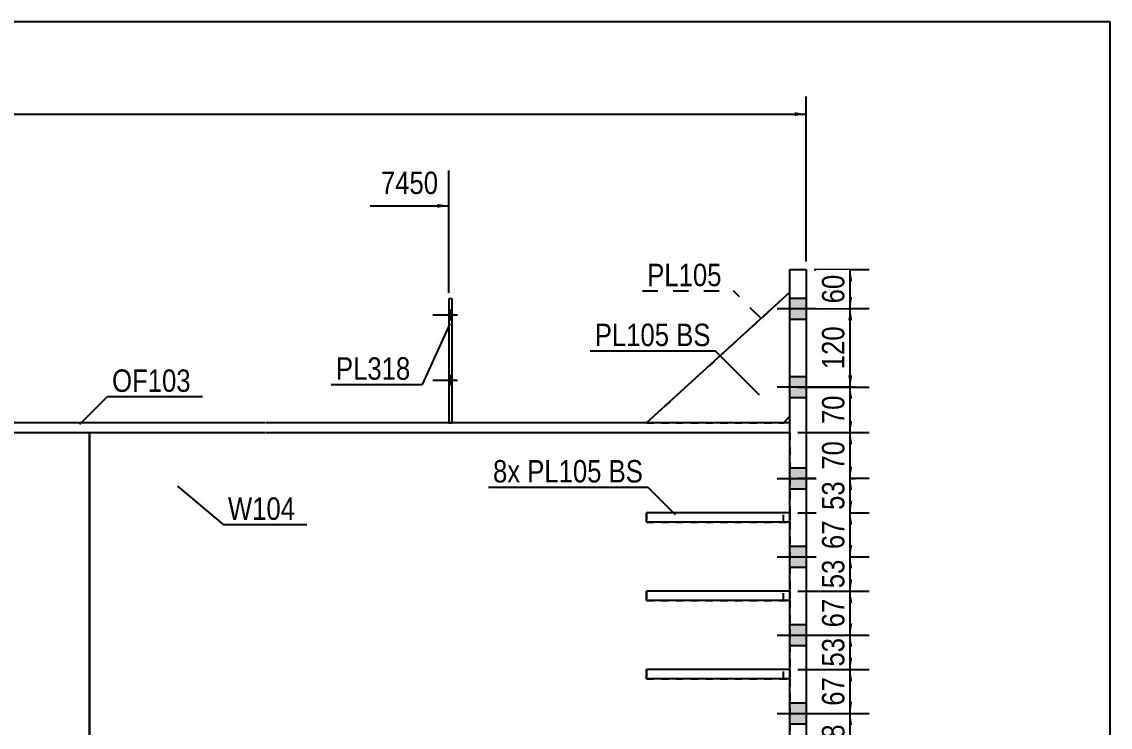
# Model space of a CAD drawing. Header units: millimetres. Extents: x -275 to 137, y -158 to 129.
# Drawn here: x -1.6 to 137.4, y 39.3 to 129.4 of the extents above; entities that cross this region are included whole.
import ezdxf

# ---------------------------------------------------------------- set-up
doc = ezdxf.new("R2010")
doc.units = ezdxf.units.MM
doc.linetypes.add('DXK_LINE_DOT1', pattern=[1.8814, 0.9407, -0.9407])
doc.linetypes.add('DXK_LINE_DOT2', pattern=[3.9198, 1.9599, -1.9599])
doc.styles.add('Arial Narrow', font='ARIALN.TTF', dxfattribs={"height": 0.2})

# ---------------------------------------------------------------- blocks, each defined once
blk = doc.blocks.new('Unknown-622979417-1210')
at = {"color": 5, "linetype": 'Continuous'}
for p, q in [((137.44, 129.41), (-272.56, 129.41)), ((137.44, -157.59), (137.44, 129.41))]:
    blk.add_line(p, q, dxfattribs=at)
blk = doc.blocks.new('Bolt-622979417-1708 - 1510')
at = {"linetype": 'Continuous'}
for points in [[(53.39, 91.37), (53.39, 92.54), (52.97, 92.54), (52.97, 91.37)], [(53.39, 91.37), (53.39, 92.54), (52.97, 92.54), (52.97, 91.37)], [(53.39, 83.04), (53.39, 84.21), (52.97, 84.21), (52.97, 83.04)], [(53.39, 83.04), (53.39, 84.21), (52.97, 84.21), (52.97, 83.04)]]:
    blk.add_hatch(color=3, dxfattribs=at).paths.add_polyline_path(points)
at = {"color": 3, "linetype": 'Continuous'}
for p, q in [((54.06, 91.96), (50.89, 91.96)), ((54.06, 91.96), (50.89, 91.96)), ((53.39, 92.54), (52.97, 92.54)), ((53.39, 92.54), (52.97, 92.54)), ((53.39, 91.37), (52.97, 91.37)), ((53.39, 91.37), (52.97, 91.37)), ((54.06, 83.62), (50.89, 83.62)), ((54.06, 83.62), (50.89, 83.62)), ((53.39, 84.21), (52.97, 84.21)), ((53.39, 84.21), (52.97, 84.21)), ((53.39, 83.04), (52.97, 83.04)), ((53.39, 83.04), (52.97, 83.04))]:
    blk.add_line(p, q, dxfattribs=at)
blk = doc.blocks.new('Part-622979417-1651 - 1510')
at = {"color": 7, "linetype": 'DXK_LINE_DOT1'}
for p, q in [((96.53, 46.71), (78.2, 46.71)), ((78.2, 46.71), (78.2, 45.54)), ((78.2, 45.54), (96.53, 45.54))]:
    blk.add_line(p, q, dxfattribs=at)
blk = doc.blocks.new('Part-622979417-1587 - 1510')
at = {"color": 7, "linetype": 'DXK_LINE_DOT1'}
for p, q in [((96.53, 94.87), (78.2, 78.21)), ((95.7, 78.21), (96.53, 79.04))]:
    blk.add_line(p, q, dxfattribs=at)
blk = doc.blocks.new('Part-622979417-1565 - 1510')
at = {"color": 2, "linetype": 'Continuous'}
for p, q in [((96.53, 94.87), (78.2, 78.21)), ((95.7, 78.21), (96.53, 79.04))]:
    blk.add_line(p, q, dxfattribs=at)
at = {"color": 7, "linetype": 'DXK_LINE_DOT1'}
for p, q in [((96.53, 79.04), (96.53, 94.87)), ((78.2, 78.21), (95.7, 78.21))]:
    blk.add_line(p, q, dxfattribs=at)
blk = doc.blocks.new('Part-622979417-1609 - 1510')
at = {"color": 2, "linetype": 'Continuous'}
for p, q in [((78.2, 65.54), (78.2, 66.71)), ((96.53, 66.71), (78.2, 66.71)), ((96.53, 65.54), (78.2, 65.54))]:
    blk.add_line(p, q, dxfattribs=at)
at = {"color": 7, "linetype": 'DXK_LINE_DOT1'}
for p, q in [((95.7, 65.54), (95.7, 66.71)), ((96.53, 66.71), (96.53, 65.54))]:
    blk.add_line(p, q, dxfattribs=at)
blk = doc.blocks.new('Part-622979417-1631 - 1510')
at = {"color": 7, "linetype": 'DXK_LINE_DOT1'}
for p, q in [((96.53, 66.71), (78.2, 66.71)), ((78.2, 66.71), (78.2, 65.54)), ((78.2, 65.54), (96.53, 65.54))]:
    blk.add_line(p, q, dxfattribs=at)
blk = doc.blocks.new('Part-622979417-1636 - 1510')
at = {"color": 2, "linetype": 'Continuous'}
for p, q in [((78.2, 55.54), (78.2, 56.71)), ((96.53, 56.71), (78.2, 56.71)), ((96.53, 55.54), (78.2, 55.54))]:
    blk.add_line(p, q, dxfattribs=at)
at = {"color": 7, "linetype": 'DXK_LINE_DOT1'}
for p, q in [((95.7, 55.54), (95.7, 56.71)), ((96.53, 56.71), (96.53, 55.54))]:
    blk.add_line(p, q, dxfattribs=at)
blk = doc.blocks.new('Part-622979417-1641 - 1510')
at = {"color": 7, "linetype": 'DXK_LINE_DOT1'}
for p, q in [((96.53, 56.71), (78.2, 56.71)), ((78.2, 56.71), (78.2, 55.54)), ((78.2, 55.54), (96.53, 55.54))]:
    blk.add_line(p, q, dxfattribs=at)
blk = doc.blocks.new('Part-622979417-1646 - 1510')
at = {"color": 2, "linetype": 'Continuous'}
for p, q in [((78.2, 45.54), (78.2, 46.71)), ((96.53, 46.71), (78.2, 46.71)), ((96.53, 45.54), (78.2, 45.54))]:
    blk.add_line(p, q, dxfattribs=at)
at = {"color": 7, "linetype": 'DXK_LINE_DOT1'}
for p, q in [((95.7, 45.54), (95.7, 46.71)), ((96.53, 46.71), (96.53, 45.54))]:
    blk.add_line(p, q, dxfattribs=at)
blk = doc.blocks.new('Part-622979417-1789 - 1510')
at = {"color": 7, "linetype": 'DXK_LINE_DOT1'}
blk.add_line((-40.62, 76.96), (7.04, 76.96), dxfattribs=at)
at = {"color": 2, "linetype": 'Continuous'}
blk.add_line((7.04, -7.5), (7.04, 76.96), dxfattribs=at)
blk = doc.blocks.new('Part-622979417-1752 - 1510')
at = {"color": 2, "linetype": 'Continuous'}
for p, q in [((-17.96, 78.21), (-17.96, 76.96)), ((29.54, 78.21), (-17.96, 78.21)), ((96.53, 78.21), (29.64, 78.21)), ((-17.96, 76.96), (29.54, 76.96)), ((29.64, 76.96), (96.53, 76.96))]:
    blk.add_line(p, q, dxfattribs=at)
at = {"color": 7, "linetype": 'DXK_LINE_DOT1'}
blk.add_line((96.53, 76.96), (96.53, 78.21), dxfattribs=at)
blk = doc.blocks.new('Part-622979417-1767 - 1510')
at = {"color": 2, "linetype": 'Continuous'}
for p, q in [((53.39, 94.04), (52.97, 94.04)), ((52.97, 94.04), (52.97, 78.21)), ((53.39, 78.21), (53.39, 94.04))]:
    blk.add_line(p, q, dxfattribs=at)
at = {"color": 7, "linetype": 'DXK_LINE_DOT1'}
blk.add_line((52.97, 78.21), (53.39, 78.21), dxfattribs=at)
blk = doc.blocks.new('Bolt-622979417-1773 - 1510')
at = {"linetype": 'Continuous'}
for points in [[(96.53, 94.12), (96.53, 91.46), (98.62, 91.46), (98.62, 94.12)], [(96.53, 94.12), (96.53, 91.46), (98.62, 91.46), (98.62, 94.12)], [(96.53, 94.12), (96.53, 91.46), (98.62, 91.46), (98.62, 94.12)], [(96.53, 94.12), (96.53, 91.46), (98.62, 91.46), (98.62, 94.12)], [(96.53, 84.12), (96.53, 81.46), (98.62, 81.46), (98.62, 84.12)], [(96.53, 84.12), (96.53, 81.46), (98.62, 81.46), (98.62, 84.12)], [(96.53, 84.12), (96.53, 81.46), (98.62, 81.46), (98.62, 84.12)], [(96.53, 84.12), (96.53, 81.46), (98.62, 81.46), (98.62, 84.12)], [(96.53, 72.46), (96.53, 69.79), (98.62, 69.79), (98.62, 72.46)], [(96.53, 72.46), (96.53, 69.79), (98.62, 69.79), (98.62, 72.46)], [(96.53, 72.46), (96.53, 69.79), (98.62, 69.79), (98.62, 72.46)], [(96.53, 72.46), (96.53, 69.79), (98.62, 69.79), (98.62, 72.46)], [(96.53, 62.46), (96.53, 59.79), (98.62, 59.79), (98.62, 62.46)], [(96.53, 62.46), (96.53, 59.79), (98.62, 59.79), (98.62, 62.46)], [(96.53, 62.46), (96.53, 59.79), (98.62, 59.79), (98.62, 62.46)], [(96.53, 62.46), (96.53, 59.79), (98.62, 59.79), (98.62, 62.46)], [(96.53, 52.46), (96.53, 49.79), (98.62, 49.79), (98.62, 52.46)], [(96.53, 52.46), (96.53, 49.79), (98.62, 49.79), (98.62, 52.46)], [(96.53, 52.46), (96.53, 49.79), (98.62, 49.79), (98.62, 52.46)], [(96.53, 52.46), (96.53, 49.79), (98.62, 49.79), (98.62, 52.46)], [(96.53, 42.46), (96.53, 39.79), (98.62, 39.79), (98.62, 42.46)], [(96.53, 42.46), (96.53, 39.79), (98.62, 39.79), (98.62, 42.46)], [(96.53, 42.46), (96.53, 39.79), (98.62, 39.79), (98.62, 42.46)], [(96.53, 42.46), (96.53, 39.79), (98.62, 39.79), (98.62, 42.46)], [(96.53, 28.29), (96.53, 25.62), (98.62, 25.62), (98.62, 28.29)], [(96.53, 28.29), (96.53, 25.62), (98.62, 25.62), (98.62, 28.29)], [(96.53, 28.29), (96.53, 25.62), (98.62, 25.62), (98.62, 28.29)], [(96.53, 28.29), (96.53, 25.62), (98.62, 25.62), (98.62, 28.29)], [(96.53, 14.12), (96.53, 11.46), (98.62, 11.46), (98.62, 14.12)], [(96.53, 14.12), (96.53, 11.46), (98.62, 11.46), (98.62, 14.12)], [(96.53, 14.12), (96.53, 11.46), (98.62, 11.46), (98.62, 14.12)], [(96.53, 14.12), (96.53, 11.46), (98.62, 11.46), (98.62, 14.12)], [(96.53, 4.12), (96.53, 1.46), (98.62, 1.46), (98.62, 4.12)], [(96.53, 4.12), (96.53, 1.46), (98.62, 1.46), (98.62, 4.12)], [(96.53, 4.12), (96.53, 1.46), (98.62, 1.46), (98.62, 4.12)], [(96.53, 4.12), (96.53, 1.46), (98.62, 1.46), (98.62, 4.12)], [(96.53, -5.88), (96.53, -8.54), (98.62, -8.54), (98.62, -5.88)], [(96.53, -5.88), (96.53, -8.54), (98.62, -8.54), (98.62, -5.88)], [(96.53, -5.88), (96.53, -8.54), (98.62, -8.54), (98.62, -5.88)], [(96.53, -5.88), (96.53, -8.54), (98.62, -8.54), (98.62, -5.88)], [(96.53, -15.88), (96.53, -18.54), (98.62, -18.54), (98.62, -15.88)], [(96.53, -15.88), (96.53, -18.54), (98.62, -18.54), (98.62, -15.88)], [(96.53, -15.88), (96.53, -18.54), (98.62, -18.54), (98.62, -15.88)], [(96.53, -15.88), (96.53, -18.54), (98.62, -18.54), (98.62, -15.88)], [(96.53, -27.54), (96.53, -30.21), (98.62, -30.21), (98.62, -27.54)], [(96.53, -27.54), (96.53, -30.21), (98.62, -30.21), (98.62, -27.54)], [(96.53, -27.54), (96.53, -30.21), (98.62, -30.21), (98.62, -27.54)], [(96.53, -27.54), (96.53, -30.21), (98.62, -30.21), (98.62, -27.54)], [(96.53, -37.54), (96.53, -40.21), (98.62, -40.21), (98.62, -37.54)], [(96.53, -37.54), (96.53, -40.21), (98.62, -40.21), (98.62, -37.54)], [(96.53, -37.54), (96.53, -40.21), (98.62, -40.21), (98.62, -37.54)], [(96.53, -37.54), (96.53, -40.21), (98.62, -40.21), (98.62, -37.54)]]:
    blk.add_hatch(color=3, dxfattribs=at).paths.add_polyline_path(points)
at = {"color": 3, "linetype": 'Continuous'}
for p, q in [((96.53, 94.12), (98.62, 94.12)), ((96.53, 94.12), (98.62, 94.12)), ((96.53, 94.12), (98.62, 94.12)), ((96.53, 94.12), (98.62, 94.12)), ((94.89, 92.79), (104.87, 92.79)), ((94.89, 92.79), (104.87, 92.79)), ((94.89, 92.79), (104.87, 92.79)), ((94.89, 92.79), (104.87, 92.79)), ((96.53, 91.46), (98.62, 91.46)), ((96.53, 91.46), (98.62, 91.46)), ((96.53, 91.46), (98.62, 91.46)), ((96.53, 91.46), (98.62, 91.46)), ((96.53, 84.12), (98.62, 84.12)), ((96.53, 84.12), (98.62, 84.12)), ((96.53, 84.12), (98.62, 84.12)), ((96.53, 84.12), (98.62, 84.12)), ((94.89, 82.79), (104.87, 82.79)), ((94.89, 82.79), (104.87, 82.79)), ((94.89, 82.79), (104.87, 82.79)), ((94.89, 82.79), (104.87, 82.79)), ((96.53, 81.46), (98.62, 81.46)), ((96.53, 81.46), (98.62, 81.46)), ((96.53, 81.46), (98.62, 81.46)), ((96.53, 81.46), (98.62, 81.46)), ((96.53, 72.46), (98.62, 72.46)), ((96.53, 72.46), (98.62, 72.46)), ((96.53, 72.46), (98.62, 72.46)), ((96.53, 72.46), (98.62, 72.46)), ((94.89, 71.12), (104.87, 71.12)), ((94.89, 71.12), (104.87, 71.12)), ((94.89, 71.12), (104.87, 71.12)), ((94.89, 71.12), (104.87, 71.12)), ((96.53, 69.79), (98.62, 69.79)), ((96.53, 69.79), (98.62, 69.79)), ((96.53, 69.79), (98.62, 69.79)), ((96.53, 69.79), (98.62, 69.79)), ((96.53, 62.46), (98.62, 62.46)), ((96.53, 62.46), (98.62, 62.46)), ((96.53, 62.46), (98.62, 62.46)), ((96.53, 62.46), (98.62, 62.46)), ((94.89, 61.12), (104.87, 61.12)), ((94.89, 61.12), (104.87, 61.12)), ((94.89, 61.12), (104.87, 61.12)), ((94.89, 61.12), (104.87, 61.12)), ((96.53, 59.79), (98.62, 59.79)), ((96.53, 59.79), (98.62, 59.79)), ((96.53, 59.79), (98.62, 59.79)), ((96.53, 59.79), (98.62, 59.79)), ((96.53, 52.46), (98.62, 52.46)), ((96.53, 52.46), (98.62, 52.46)), ((96.53, 52.46), (98.62, 52.46)), ((96.53, 52.46), (98.62, 52.46)), ((94.89, 51.12), (104.87, 51.12)), ((94.89, 51.12), (104.87, 51.12)), ((94.89, 51.12), (104.87, 51.12)), ((94.89, 51.12), (104.87, 51.12)), ((96.53, 49.79), (98.62, 49.79)), ((96.53, 49.79), (98.62, 49.79)), ((96.53, 49.79), (98.62, 49.79)), ((96.53, 49.79), (98.62, 49.79)), ((96.53, 42.46), (98.62, 42.46)), ((96.53, 42.46), (98.62, 42.46)), ((96.53, 42.46), (98.62, 42.46)), ((96.53, 42.46), (98.62, 42.46)), ((94.89, 41.12), (104.87, 41.12)), ((94.89, 41.12), (104.87, 41.12)), ((94.89, 41.12), (104.87, 41.12)), ((94.89, 41.12), (104.87, 41.12)), ((96.53, 39.79), (98.62, 39.79)), ((96.53, 39.79), (98.62, 39.79)), ((96.53, 39.79), (98.62, 39.79)), ((96.53, 39.79), (98.62, 39.79)), ((96.53, 28.29), (98.62, 28.29)), ((96.53, 28.29), (98.62, 28.29)), ((96.53, 28.29), (98.62, 28.29)), ((96.53, 28.29), (98.62, 28.29)), ((94.89, 26.96), (104.87, 26.96)), ((94.89, 26.96), (104.87, 26.96)), ((94.89, 26.96), (104.87, 26.96)), ((94.89, 26.96), (104.87, 26.96)), ((96.53, 25.62), (98.62, 25.62)), ((96.53, 25.62), (98.62, 25.62)), ((96.53, 25.62), (98.62, 25.62)), ((96.53, 25.62), (98.62, 25.62)), ((96.53, 14.12), (98.62, 14.12)), ((96.53, 14.12), (98.62, 14.12)), ((96.53, 14.12), (98.62, 14.12)), ((96.53, 14.12), (98.62, 14.12)), ((94.89, 12.79), (104.87, 12.79)), ((94.89, 12.79), (104.87, 12.79)), ((94.89, 12.79), (104.87, 12.79)), ((94.89, 12.79), (104.87, 12.79)), ((96.53, 11.46), (98.62, 11.46)), ((96.53, 11.46), (98.62, 11.46)), ((96.53, 11.46), (98.62, 11.46)), ((96.53, 11.46), (98.62, 11.46)), ((94.89, 2.79), (104.87, 2.79)), ((94.89, 2.79), (104.87, 2.79)), ((94.89, 2.79), (104.87, 2.79)), ((94.89, 2.79), (104.87, 2.79)), ((96.53, 4.12), (98.62, 4.12)), ((96.53, 4.12), (98.62, 4.12)), ((96.53, 4.12), (98.62, 4.12)), ((96.53, 4.12), (98.62, 4.12)), ((96.53, 1.46), (98.62, 1.46)), ((96.53, 1.46), (98.62, 1.46)), ((96.53, 1.46), (98.62, 1.46)), ((96.53, 1.46), (98.62, 1.46)), ((96.53, -5.88), (98.62, -5.88)), ((96.53, -5.88), (98.62, -5.88)), ((96.53, -5.88), (98.62, -5.88)), ((96.53, -5.88), (98.62, -5.88)), ((94.89, -7.21), (104.87, -7.21)), ((94.89, -7.21), (104.87, -7.21)), ((94.89, -7.21), (104.87, -7.21)), ((94.89, -7.21), (104.87, -7.21)), ((96.53, -8.54), (98.62, -8.54)), ((96.53, -8.54), (98.62, -8.54)), ((96.53, -8.54), (98.62, -8.54)), ((96.53, -8.54), (98.62, -8.54)), ((96.53, -15.88), (98.62, -15.88)), ((96.53, -15.88), (98.62, -15.88)), ((96.53, -15.88), (98.62, -15.88)), ((96.53, -15.88), (98.62, -15.88)), ((94.89, -17.21), (104.87, -17.21)), ((94.89, -17.21), (104.87, -17.21)), ((94.89, -17.21), (104.87, -17.21)), ((94.89, -17.21), (104.87, -17.21)), ((96.53, -18.54), (98.62, -18.54)), ((96.53, -18.54), (98.62, -18.54)), ((96.53, -18.54), (98.62, -18.54)), ((96.53, -18.54), (98.62, -18.54)), ((96.53, -27.54), (98.62, -27.54)), ((96.53, -27.54), (98.62, -27.54)), ((96.53, -27.54), (98.62, -27.54)), ((96.53, -27.54), (98.62, -27.54)), ((94.89, -28.88), (104.87, -28.88)), ((94.89, -28.88), (104.87, -28.88)), ((94.89, -28.88), (104.87, -28.88)), ((94.89, -28.88), (104.87, -28.88)), ((96.53, -30.21), (98.62, -30.21)), ((96.53, -30.21), (98.62, -30.21)), ((96.53, -30.21), (98.62, -30.21)), ((96.53, -30.21), (98.62, -30.21)), ((94.89, -38.88), (104.87, -38.88)), ((94.89, -38.88), (104.87, -38.88)), ((94.89, -38.88), (104.87, -38.88)), ((94.89, -38.88), (104.87, -38.88)), ((96.53, -37.54), (98.62, -37.54)), ((96.53, -37.54), (98.62, -37.54)), ((96.53, -37.54), (98.62, -37.54)), ((96.53, -37.54), (98.62, -37.54)), ((96.53, -40.21), (98.62, -40.21)), ((96.53, -40.21), (98.62, -40.21)), ((96.53, -40.21), (98.62, -40.21)), ((96.53, -40.21), (98.62, -40.21))]:
    blk.add_line(p, q, dxfattribs=at)
blk = doc.blocks.new('Part-622979417-1916 - 1510')
at = {"color": 2, "linetype": 'Continuous'}
for p, q in [((96.53, 97.79), (98.62, 97.79)), ((96.53, -43.88), (96.53, 97.79)), ((98.62, 97.79), (98.62, -43.88)), ((98.62, -43.88), (96.53, -43.88))]:
    blk.add_line(p, q, dxfattribs=at)
blk = doc.blocks.new('Part-622979417-2051 - 1510')
at = {"color": 2, "linetype": 'Continuous'}
blk.add_line((7.04, 76.96), (7.04, -7.5), dxfattribs=at)
at = {"color": 7, "linetype": 'DXK_LINE_DOT1'}
for p, q in [((7.04, 76.96), (29.54, 76.96)), ((29.64, 76.96), (96.53, 76.96)), ((96.53, 76.96), (96.53, 66.71)), ((96.53, 65.54), (96.53, 56.71)), ((96.53, 55.54), (96.53, 46.71)), ((96.53, 45.54), (96.53, 34.62)), ((96.53, 33.46), (96.53, 20.46)), ((96.53, 19.29), (96.53, 8.37)), ((96.53, 7.21), (96.53, -1.63)), ((96.53, -2.79), (96.53, -11.63)), ((7.04, -7.5), (29.54, -9.62)), ((96.53, -12.79), (96.53, -23.04)), ((29.64, -16.75), (96.53, -23.04))]:
    blk.add_line(p, q, dxfattribs=at)
blk = doc.blocks.new('StraightDimension-622979417-2486 - 1510')
at = {"linetype": 'Continuous'}
for points in [[(103.98, 65.21), (104.23, 66.71), (104.48, 65.21)], [(104.48, 62.62), (104.23, 61.12), (103.98, 62.62)]]:
    blk.add_hatch(color=7, dxfattribs=at).paths.add_polyline_path(points)
at = {"color": 7, "linetype": 'Continuous'}
for p, q in [((97.53, 66.71), (106.63, 66.71)), ((104.23, 61.12), (104.23, 66.71)), ((97.53, 61.12), (106.63, 61.12))]:
    blk.add_line(p, q, dxfattribs=at)
at = {"color": 0}
blk.add_wipeout([(104.08, 66.34), (99.88, 66.34), (99.88, 61.49), (104.08, 61.49)], dxfattribs=at)
at = {"color": 3, "style": 'Arial Narrow'}
blk.add_text('67', height=2.863, rotation=90.0002, dxfattribs=at).set_placement((103.48, 62.09))
blk = doc.blocks.new('StraightDimension-622979417-2525 - 1510')
at = {"linetype": 'Continuous'}
for points in [[(103.98, 49.62), (104.23, 51.12), (104.48, 49.62)], [(104.48, 48.21), (104.23, 46.71), (103.98, 48.21)]]:
    blk.add_hatch(color=7, dxfattribs=at).paths.add_polyline_path(points)
at = {"color": 7, "linetype": 'Continuous'}
for p, q in [((97.53, 51.12), (106.63, 51.12)), ((104.23, 46.71), (104.23, 51.12)), ((97.53, 46.71), (106.63, 46.71))]:
    blk.add_line(p, q, dxfattribs=at)
at = {"color": 0}
blk.add_wipeout([(104.08, 51.34), (99.88, 51.34), (99.88, 46.49), (104.08, 46.49)], dxfattribs=at)
at = {"color": 3, "style": 'Arial Narrow'}
blk.add_text('53', height=2.863, rotation=90.0002, dxfattribs=at).set_placement((103.48, 47.09))
blk = doc.blocks.new('StraightDimension-622979417-2307 - 1510')
at = {"linetype": 'Continuous'}
for points in [[(103.98, 39.62), (104.23, 41.12), (104.48, 39.62)], [(104.48, 36.12), (104.23, 34.62), (103.98, 36.12)]]:
    blk.add_hatch(color=7, dxfattribs=at).paths.add_polyline_path(points)
at = {"color": 7, "linetype": 'Continuous'}
for p, q in [((97.53, 41.12), (106.63, 41.12)), ((104.23, 34.62), (104.23, 41.12)), ((97.53, 34.62), (106.63, 34.62))]:
    blk.add_line(p, q, dxfattribs=at)
at = {"color": 0}
blk.add_wipeout([(104.08, 40.3), (99.88, 40.3), (99.88, 35.45), (104.08, 35.45)], dxfattribs=at)
at = {"color": 3, "style": 'Arial Narrow'}
blk.add_text('78', height=2.863, rotation=90.0002, dxfattribs=at).set_placement((103.48, 36.05))
blk = doc.blocks.new('StraightDimension-622979417-2459 - 1510')
at = {"linetype": 'Continuous'}
for points in [[(103.98, 81.28), (104.23, 82.78), (104.48, 81.28)], [(104.48, 78.46), (104.23, 76.96), (103.98, 78.46)]]:
    blk.add_hatch(color=7, dxfattribs=at).paths.add_polyline_path(points)
at = {"color": 7, "linetype": 'Continuous'}
for p, q in [((97.53, 82.78), (106.63, 82.78)), ((104.23, 76.96), (104.23, 82.78)), ((97.53, 76.96), (106.63, 76.96))]:
    blk.add_line(p, q, dxfattribs=at)
at = {"color": 0}
blk.add_wipeout([(104.08, 82.3), (99.88, 82.3), (99.88, 77.44), (104.08, 77.44)], dxfattribs=at)
at = {"color": 3, "style": 'Arial Narrow'}
blk.add_text('70', height=2.863, rotation=90.0002, dxfattribs=at).set_placement((103.48, 78.04))
blk = doc.blocks.new('StraightDimension-622979417-2467 - 1510')
at = {"linetype": 'Continuous'}
for points in [[(103.98, 75.46), (104.23, 76.96), (104.48, 75.46)], [(104.48, 72.63), (104.23, 71.13), (103.98, 72.63)]]:
    blk.add_hatch(color=7, dxfattribs=at).paths.add_polyline_path(points)
at = {"color": 7, "linetype": 'Continuous'}
for p, q in [((97.53, 76.96), (106.63, 76.96)), ((104.23, 71.13), (104.23, 76.96)), ((97.53, 71.13), (106.63, 71.13))]:
    blk.add_line(p, q, dxfattribs=at)
at = {"color": 0}
blk.add_wipeout([(104.08, 76.47), (99.88, 76.47), (99.88, 71.62), (104.08, 71.62)], dxfattribs=at)
at = {"color": 3, "style": 'Arial Narrow'}
blk.add_text('70', height=2.863, rotation=90.0002, dxfattribs=at).set_placement((103.48, 72.22))
blk = doc.blocks.new('StraightDimension-622979417-2475 - 1510')
at = {"linetype": 'Continuous'}
for points in [[(103.98, 69.63), (104.23, 71.13), (104.48, 69.63)], [(104.48, 68.21), (104.23, 66.71), (103.98, 68.21)]]:
    blk.add_hatch(color=7, dxfattribs=at).paths.add_polyline_path(points)
at = {"color": 7, "linetype": 'Continuous'}
for p, q in [((97.53, 71.13), (106.63, 71.13)), ((104.23, 66.71), (104.23, 71.13)), ((97.53, 66.71), (106.63, 66.71))]:
    blk.add_line(p, q, dxfattribs=at)
at = {"color": 0}
blk.add_wipeout([(104.08, 71.35), (99.88, 71.35), (99.88, 66.49), (104.08, 66.49)], dxfattribs=at)
at = {"color": 3, "style": 'Arial Narrow'}
blk.add_text('53', height=2.863, rotation=90.0002, dxfattribs=at).set_placement((103.48, 67.09))
blk = doc.blocks.new('StraightDimension-622979417-2499 - 1510')
at = {"linetype": 'Continuous'}
for points in [[(103.98, 59.62), (104.23, 61.12), (104.48, 59.62)], [(104.48, 58.21), (104.23, 56.71), (103.98, 58.21)]]:
    blk.add_hatch(color=7, dxfattribs=at).paths.add_polyline_path(points)
at = {"color": 7, "linetype": 'Continuous'}
for p, q in [((97.53, 61.12), (106.63, 61.12)), ((104.23, 56.71), (104.23, 61.12)), ((97.53, 56.71), (106.63, 56.71))]:
    blk.add_line(p, q, dxfattribs=at)
at = {"color": 0}
blk.add_wipeout([(104.08, 61.34), (99.88, 61.34), (99.88, 56.49), (104.08, 56.49)], dxfattribs=at)
at = {"color": 3, "style": 'Arial Narrow'}
blk.add_text('53', height=2.863, rotation=90.0002, dxfattribs=at).set_placement((103.48, 57.09))
blk = doc.blocks.new('StraightDimension-622979417-2512 - 1510')
at = {"linetype": 'Continuous'}
for points in [[(103.98, 55.21), (104.23, 56.71), (104.48, 55.21)], [(104.48, 52.62), (104.23, 51.12), (103.98, 52.62)]]:
    blk.add_hatch(color=7, dxfattribs=at).paths.add_polyline_path(points)
at = {"color": 7, "linetype": 'Continuous'}
for p, q in [((97.53, 56.71), (106.63, 56.71)), ((104.23, 51.12), (104.23, 56.71)), ((97.53, 51.12), (106.63, 51.12))]:
    blk.add_line(p, q, dxfattribs=at)
at = {"color": 0}
blk.add_wipeout([(104.08, 56.34), (99.88, 56.34), (99.88, 51.49), (104.08, 51.49)], dxfattribs=at)
at = {"color": 3, "style": 'Arial Narrow'}
blk.add_text('67', height=2.863, rotation=90.0002, dxfattribs=at).set_placement((103.48, 52.09))
blk = doc.blocks.new('StraightDimension-622979417-2538 - 1510')
at = {"linetype": 'Continuous'}
for points in [[(103.98, 45.21), (104.23, 46.71), (104.48, 45.21)], [(104.48, 42.62), (104.23, 41.12), (103.98, 42.62)]]:
    blk.add_hatch(color=7, dxfattribs=at).paths.add_polyline_path(points)
at = {"color": 7, "linetype": 'Continuous'}
for p, q in [((97.53, 46.71), (106.63, 46.71)), ((104.23, 41.12), (104.23, 46.71)), ((97.53, 41.12), (106.63, 41.12))]:
    blk.add_line(p, q, dxfattribs=at)
at = {"color": 0}
blk.add_wipeout([(104.08, 46.34), (99.88, 46.34), (99.88, 41.49), (104.08, 41.49)], dxfattribs=at)
at = {"color": 3, "style": 'Arial Narrow'}
blk.add_text('67', height=2.863, rotation=90.0002, dxfattribs=at).set_placement((103.48, 42.09))
blk = doc.blocks.new('StraightDimension-622979417-2565 - 1510')
at = {"linetype": 'Continuous'}
for points in [[(103.98, 91.29), (104.23, 92.79), (104.48, 91.29)], [(104.48, 84.28), (104.23, 82.78), (103.98, 84.28)]]:
    blk.add_hatch(color=7, dxfattribs=at).paths.add_polyline_path(points)
at = {"color": 7, "linetype": 'Continuous'}
for p, q in [((97.53, 92.79), (106.63, 92.79)), ((104.23, 82.78), (104.23, 92.79)), ((97.53, 82.78), (106.63, 82.78))]:
    blk.add_line(p, q, dxfattribs=at)
at = {"color": 0}
blk.add_wipeout([(104.08, 91.13), (99.88, 91.13), (99.88, 84.45), (104.08, 84.45)], dxfattribs=at)
at = {"color": 3, "style": 'Arial Narrow'}
blk.add_text('120', height=2.863, rotation=90.0002, dxfattribs=at).set_placement((103.48, 85.05))
blk = doc.blocks.new('StraightDimension-622979417-2580 - 1510')
at = {"linetype": 'Continuous'}
for points in [[(103.98, 96.29), (104.23, 97.79), (104.48, 96.29)], [(104.48, 94.29), (104.23, 92.79), (103.98, 94.29)]]:
    blk.add_hatch(color=7, dxfattribs=at).paths.add_polyline_path(points)
at = {"color": 7, "linetype": 'Continuous'}
for p, q in [((99.62, 97.79), (106.63, 97.79)), ((104.23, 92.79), (104.23, 97.79)), ((97.53, 92.79), (106.63, 92.79))]:
    blk.add_line(p, q, dxfattribs=at)
at = {"color": 0}
blk.add_wipeout([(104.08, 97.72), (99.88, 97.72), (99.88, 92.86), (104.08, 92.86)], dxfattribs=at)
at = {"color": 3, "style": 'Arial Narrow'}
blk.add_text('60', height=2.863, rotation=90.0002, dxfattribs=at).set_placement((103.48, 93.46))
blk = doc.blocks.new('StraightDimension-622979417-2594 - 1510')
at = {"linetype": 'Continuous'}
blk.add_hatch(color=7, dxfattribs=at).paths.add_polyline_path([(97.12, 117.87), (98.62, 117.62), (97.12, 117.37)])
at = {"color": 7, "linetype": 'Continuous'}
for p, q in [((98.62, 98.79), (98.62, 119.87)), ((-251.25, 117.62), (98.62, 117.62))]:
    blk.add_line(p, q, dxfattribs=at)
blk = doc.blocks.new('StraightDimension-622979417-16879 - 1510')
at = {"linetype": 'Continuous'}
blk.add_hatch(color=7, dxfattribs=at).paths.add_polyline_path([(51.47, 106.16), (52.97, 105.91), (51.47, 105.66)])
at = {"color": 7, "linetype": 'Continuous'}
for p, q in [((52.97, 94.8), (52.97, 110.41)), ((42.91, 105.91), (52.97, 105.91))]:
    blk.add_line(p, q, dxfattribs=at)
at = {"color": 0}
blk.add_wipeout([(52.2, 106.81), (52.2, 111.01), (43.68, 111.01), (43.68, 106.81)], dxfattribs=at)
at = {"color": 3, "style": 'Arial Narrow'}
blk.add_text('7450', height=2.863, dxfattribs=at).set_placement((44.28, 107.41))
blk = doc.blocks.new('Mark-622979417-1748 - 1510')
at = {"color": 0}
blk.add_wipeout([(19.99, 82.16), (19.99, 85.16), (9.94, 85.16), (9.94, 82.16)], dxfattribs=at)
blk.add_wipeout([(19.99, 82.16), (19.99, 85.16), (9.94, 85.16), (9.94, 82.16)], dxfattribs=at)
at = {"color": 7, "linetype": 'Continuous'}
for p, q in [((5.81, 78.02), (9.34, 81.56)), ((9.34, 81.56), (21.49, 81.56))]:
    blk.add_line(p, q, dxfattribs=at)
at = {"color": 3, "style": 'Arial Narrow'}
blk.add_text('OF103', height=2.863, dxfattribs=at).set_placement((9.94, 82.16))
blk = doc.blocks.new('Mark-622979417-1763 - 1510')
at = {"color": 7, "linetype": 'Continuous'}
blk.add_line((53.08, 90.85), (49.54, 83.11), dxfattribs=at)
at = {"color": 0}
blk.add_wipeout([(48.04, 83.71), (48.04, 86.71), (38.54, 86.71), (38.54, 83.71)], dxfattribs=at)
blk.add_wipeout([(48.04, 83.71), (48.04, 86.71), (38.54, 86.71), (38.54, 83.71)], dxfattribs=at)
at = {"color": 7, "linetype": 'Continuous'}
blk.add_line((37.94, 83.11), (49.54, 83.11), dxfattribs=at)
at = {"color": 3, "style": 'Arial Narrow'}
blk.add_text('PL318', height=2.863, dxfattribs=at).set_placement((38.54, 83.71))
blk = doc.blocks.new('Mark-622979417-1859 - 1510')
at = {"color": 7, "linetype": 'DXK_LINE_DOT2'}
blk.add_line((92.84, 91.52), (89.31, 95.05), dxfattribs=at)
at = {"color": 0}
blk.add_wipeout([(87.81, 95.65), (87.81, 98.65), (78.3, 98.65), (78.3, 95.65)], dxfattribs=at)
blk.add_wipeout([(87.81, 95.65), (87.81, 98.65), (78.3, 98.65), (78.3, 95.65)], dxfattribs=at)
at = {"color": 7, "linetype": 'DXK_LINE_DOT2'}
blk.add_line((77.7, 95.05), (89.31, 95.05), dxfattribs=at)
at = {"color": 3, "style": 'Arial Narrow'}
blk.add_text('PL105', height=2.863, dxfattribs=at).set_placement((78.3, 95.65))
blk = doc.blocks.new('Mark-622979417-2047 - 1510')
at = {"color": 0}
blk.add_wipeout([(33.33, 65.82), (33.33, 68.82), (24.74, 68.82), (24.74, 65.82)], dxfattribs=at)
blk.add_wipeout([(33.33, 65.82), (33.33, 68.82), (24.74, 68.82), (24.74, 65.82)], dxfattribs=at)
at = {"color": 7, "linetype": 'Continuous'}
for p, q in [((18.31, 70.12), (24.14, 65.22)), ((24.14, 65.22), (34.83, 65.22))]:
    blk.add_line(p, q, dxfattribs=at)
at = {"color": 3, "style": 'Arial Narrow'}
blk.add_text('W104', height=2.863, dxfattribs=at).set_placement((24.74, 65.82))
blk = doc.blocks.new('MarkSet-622979417-2783 - 1510')
at = {"color": 0}
for points in [[(62.07, 70.59), (62.07, 73.59), (58.6, 73.59), (58.6, 70.59)], [(72.47, 70.59), (72.47, 73.59), (62.97, 73.59), (62.97, 70.59)], [(77.76, 70.59), (77.76, 73.59), (73.37, 73.59), (73.37, 70.59)]]:
    blk.add_wipeout(points, dxfattribs=at)
for points in [[(62.07, 70.59), (62.07, 73.59), (58.6, 73.59), (58.6, 70.59)], [(72.47, 70.59), (72.47, 73.59), (62.97, 73.59), (62.97, 70.59)], [(77.76, 70.59), (77.76, 73.59), (73.37, 73.59), (73.37, 70.59)]]:
    blk.add_wipeout(points, dxfattribs=at)
at = {"color": 7, "linetype": 'Continuous'}
for p in [(58, 69.99), (81.89, 66.45)]:
    blk.add_line(p, (78.36, 69.99), dxfattribs=at)
at = {"color": 3, "style": 'Arial Narrow'}
for s, p in [('8x', (58.6, 70.59)), ('PL105', (62.97, 70.59)), ('BS', (73.37, 70.59))]:
    blk.add_text(s, height=2.863, dxfattribs=at).set_placement(p)
blk = doc.blocks.new('MarkSet-622979417-2820 - 1510')
at = {"color": 0}
for points in [[(81.1, 88), (81.1, 91), (71.6, 91), (71.6, 88)], [(86.39, 88), (86.39, 91), (82, 91), (82, 88)]]:
    blk.add_wipeout(points, dxfattribs=at)
for points in [[(81.1, 88), (81.1, 91), (71.6, 91), (71.6, 88)], [(86.39, 88), (86.39, 91), (82, 91), (82, 88)]]:
    blk.add_wipeout(points, dxfattribs=at)
at = {"color": 7, "linetype": 'Continuous'}
for p in [(71, 87.4), (92.64, 81.74)]:
    blk.add_line(p, (86.99, 87.4), dxfattribs=at)
at = {"color": 3, "style": 'Arial Narrow'}
for s, p in [('PL105', (71.6, 88)), ('BS', (82, 88))]:
    blk.add_text(s, height=2.863, dxfattribs=at).set_placement(p)

msp = doc.modelspace()

# ---------------------------------------------------------------- block references
for name in ['Unknown-622979417-1210', 'Part-622979417-1916 - 1510', 'Part-622979417-1587 - 1510', 'Part-622979417-1565 - 1510', 'Part-622979417-1767 - 1510', 'Bolt-622979417-1773 - 1510', 'Bolt-622979417-1708 - 1510', 'Part-622979417-1752 - 1510', 'Part-622979417-1789 - 1510', 'Part-622979417-2051 - 1510', 'Part-622979417-1609 - 1510', 'Part-622979417-1631 - 1510', 'Part-622979417-1636 - 1510', 'Part-622979417-1641 - 1510', 'Part-622979417-1651 - 1510', 'Part-622979417-1646 - 1510']:
    msp.add_blockref(name, (0, 0))

# ---------------------------------------------------------------- next in the draw order: block references
for name in ['StraightDimension-622979417-2459 - 1510', 'MarkSet-622979417-2783 - 1510', 'Mark-622979417-2047 - 1510', 'StraightDimension-622979417-2486 - 1510', 'StraightDimension-622979417-2525 - 1510', 'StraightDimension-622979417-2307 - 1510']:
    msp.add_blockref(name, (0, 0))

# ---------------------------------------------------------------- next in the draw order: block references
for name in ['StraightDimension-622979417-2565 - 1510', 'StraightDimension-622979417-2467 - 1510', 'StraightDimension-622979417-2499 - 1510', 'StraightDimension-622979417-2538 - 1510']:
    msp.add_blockref(name, (0, 0))

# ---------------------------------------------------------------- next in the draw order: block references
for name in ['StraightDimension-622979417-2580 - 1510', 'StraightDimension-622979417-2475 - 1510', 'StraightDimension-622979417-2512 - 1510']:
    msp.add_blockref(name, (0, 0))

# ---------------------------------------------------------------- next in the draw order: block references
msp.add_blockref('StraightDimension-622979417-2594 - 1510', (0, 0))

# ---------------------------------------------------------------- next in the draw order: block references
for name in ['StraightDimension-622979417-16879 - 1510', 'Mark-622979417-1859 - 1510', 'Mark-622979417-1763 - 1510', 'Mark-622979417-1748 - 1510']:
    msp.add_blockref(name, (0, 0))

# ---------------------------------------------------------------- next in the draw order: block references
msp.add_blockref('MarkSet-622979417-2820 - 1510', (0, 0))

doc.saveas('drawing.dxf')
